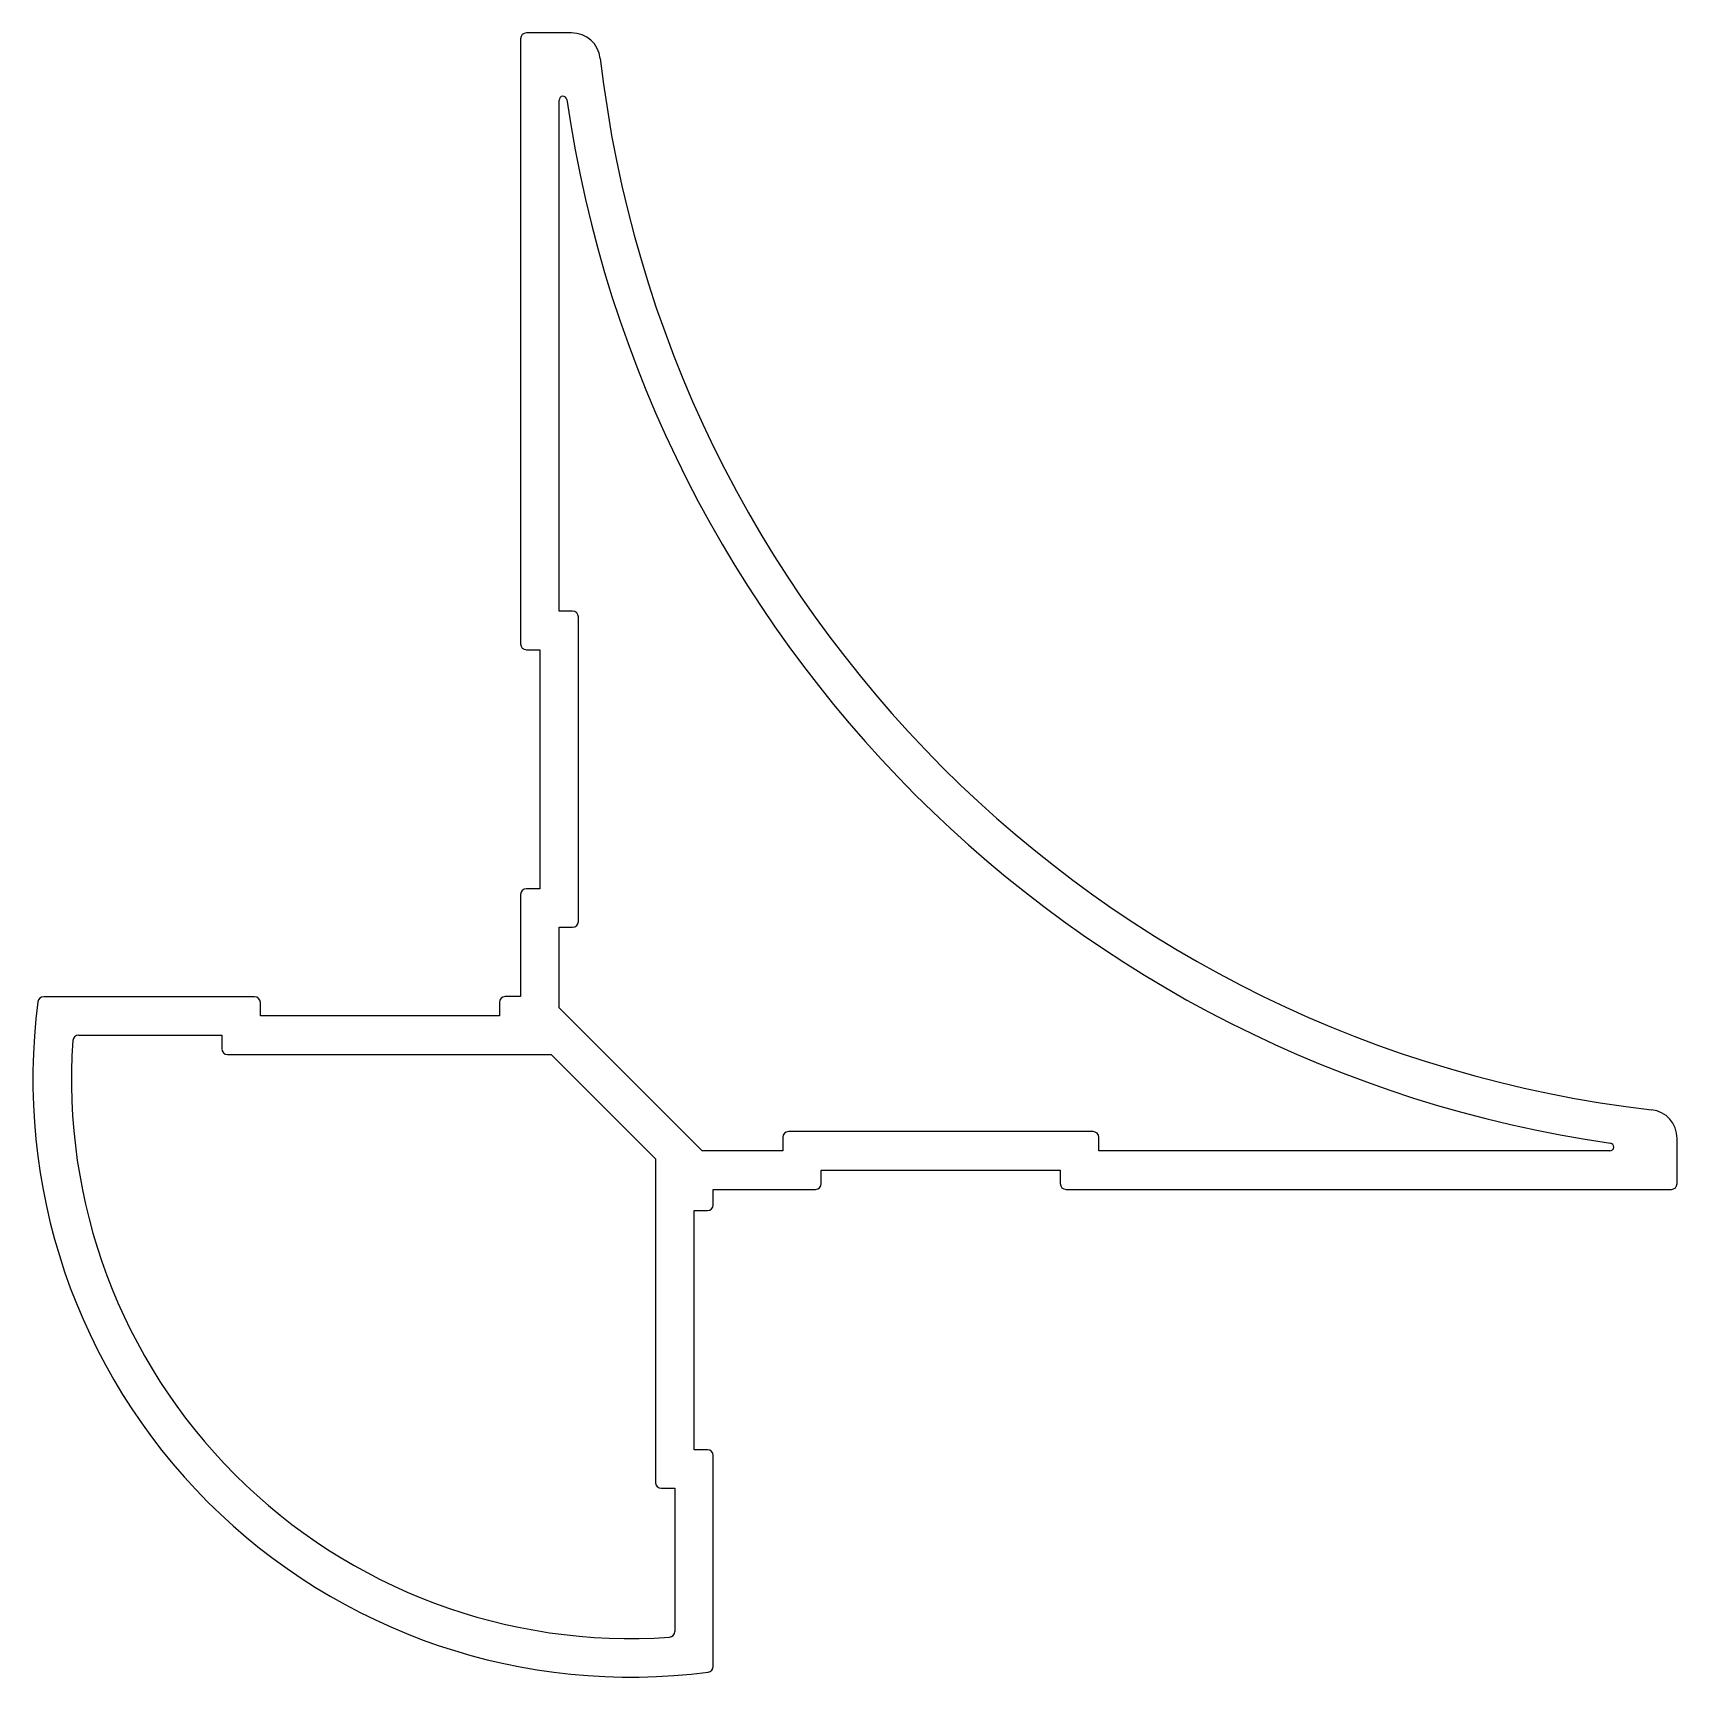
# Model space of a CAD drawing. Extents: x 596.9 to 682.2, y 498.6 to 583.9.
import ezdxf

# ---------------------------------------------------------------- set-up
doc = ezdxf.new("R2010")
doc.units = 0
doc.layers.get('0').update_dxf_attribs({"linetype": 'CONTINUOUS'})

msp = doc.modelspace()

# ---------------------------------------------------------------- linework, layer by layer
for p, q in [((622.203, 583.564), (622.203, 552.164)), ((624.85, 583.864), (622.503, 583.864)), ((624.203, 553.864), (624.203, 580.377)), ((624.903, 553.864), (624.203, 553.864)), ((625.203, 537.764), (625.203, 553.564)), ((622.503, 551.864), (623.203, 551.864)), ((623.203, 551.864), (623.203, 539.464)), ((622.203, 539.164), (622.203, 533.871)), ((623.203, 539.464), (622.503, 539.464)), ((624.203, 533.278), (624.203, 537.464)), ((624.203, 537.464), (624.903, 537.464)), ((608.403, 533.864), (597.465, 533.864)), ((608.703, 532.864), (608.703, 533.564)), ((621.103, 533.571), (621.103, 532.864)), ((622.203, 533.871), (621.403, 533.871)), ((631.617, 525.864), (624.203, 533.278)), ((621.103, 532.864), (608.703, 532.864)), ((599.273, 531.864), (606.703, 531.864)), ((606.703, 531.864), (606.703, 531.164)), ((607.003, 530.864), (623.789, 530.864)), ((623.789, 530.864), (629.203, 525.45)), ((635.803, 526.564), (635.803, 525.864)), ((651.903, 526.864), (636.103, 526.864)), ((652.203, 525.864), (652.203, 526.564)), ((682.203, 524.164), (682.203, 526.512)), ((629.203, 525.45), (629.203, 508.664)), ((635.803, 525.864), (631.617, 525.864)), ((678.715, 525.864), (652.203, 525.864)), ((637.803, 524.164), (637.803, 524.864)), ((637.803, 524.864), (650.203, 524.864)), ((650.203, 524.864), (650.203, 524.164)), ((632.203, 523.864), (637.503, 523.864)), ((632.203, 523.064), (632.203, 523.864)), ((650.503, 523.864), (681.903, 523.864)), ((631.203, 522.764), (631.903, 522.764)), ((631.203, 510.364), (631.203, 522.764)), ((631.903, 510.364), (631.203, 510.364)), ((632.203, 499.126), (632.203, 510.064)), ((629.503, 508.364), (630.203, 508.364)), ((630.203, 508.364), (630.203, 500.934))]:
    msp.add_line(p, q)
for centre, radius, start, end in [((622.503, 583.564), 0.3, 90, 180), ((624.85, 582.364), 1.5, 6.54164, 90), ((687.937, 589.598), 62, 186.54164, 263.45836), ((624.403, 580.377), 0.2, 8.25848, 180), ((687.937, 589.598), 64, 188.25848, 261.74152), ((624.903, 553.564), 0.3, 0, 90), ((622.503, 552.164), 0.3, 180, 270), ((622.503, 539.164), 0.3, 90, 180), ((624.903, 537.764), 0.3, 270, 0), ((627.903, 529.565), 31, 172.51418, 277.48582), ((597.465, 533.564), 0.3, 90, 172.51418), ((608.403, 533.564), 0.3, 360, 90), ((621.403, 533.571), 0.3, 90, 180), ((627.903, 529.565), 29, 176.00478, 273.99522), ((599.273, 531.564), 0.3, 90, 176.00478), ((607.003, 531.164), 0.3, 180, 270), ((680.703, 526.512), 1.5, 0, 83.45836), ((636.103, 526.564), 0.3, 90, 180), ((651.903, 526.564), 0.3, 0, 90), ((678.715, 526.064), 0.2, 270, 81.74152), ((637.503, 524.164), 0.3, 270, 0), ((650.503, 524.164), 0.3, 180, 270), ((681.903, 524.164), 0.3, 270, 0), ((631.903, 523.064), 0.3, 270, 0), ((631.903, 510.064), 0.3, 360, 90), ((629.503, 508.664), 0.3, 180, 270), ((629.903, 500.934), 0.3, 273.99522, 0), ((631.903, 499.126), 0.3, 277.48582, 0)]:
    msp.add_arc(centre, radius, start, end)

doc.saveas('drawing.dxf')
